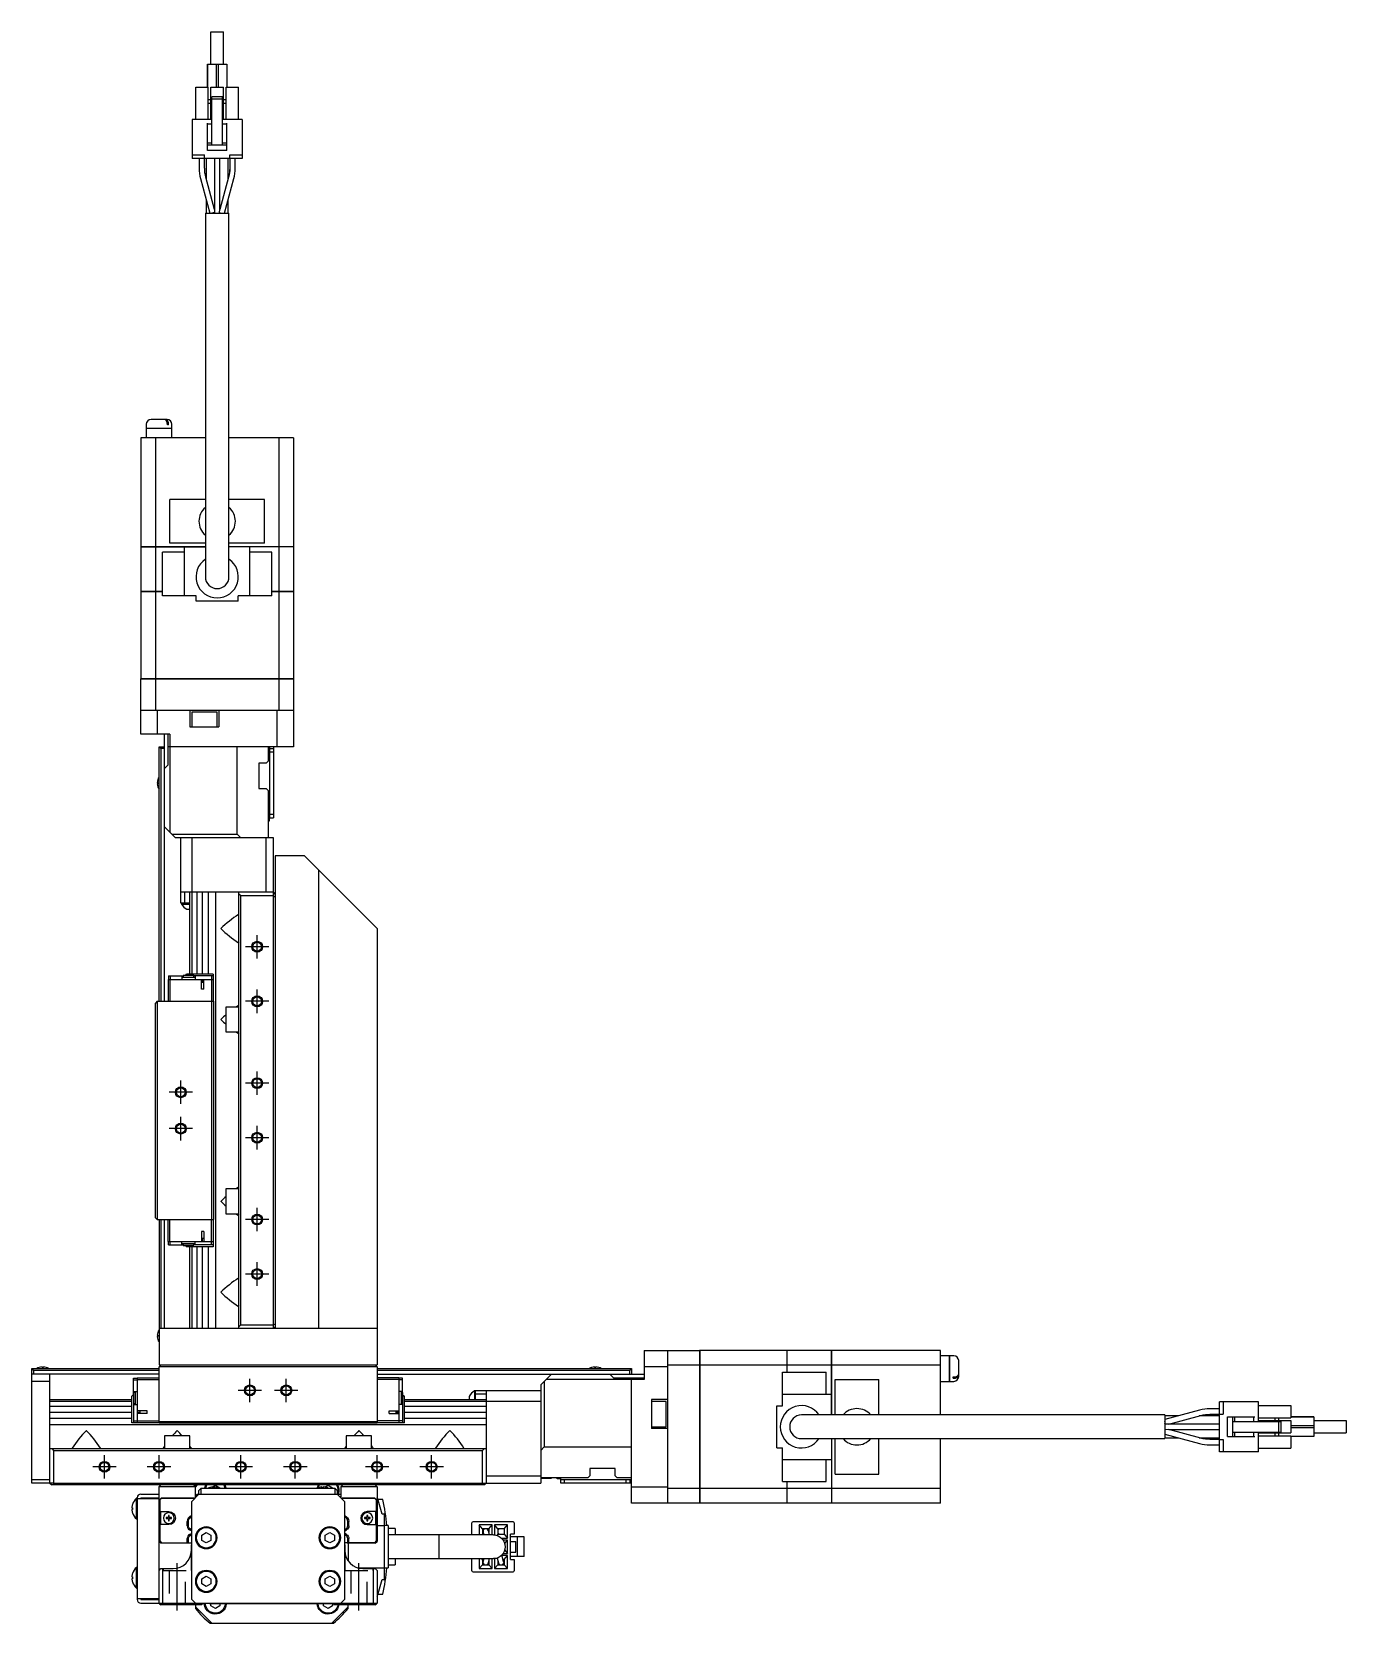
# Model space of a CAD drawing. Extents: x 0 to 1538, y -8 to 1191.
# Drawn here: x 785.2 to 1146.8, y 382.2 to 819.8 of the extents above; entities that cross this region are included whole.
import ezdxf

# ---------------------------------------------------------------- set-up
doc = ezdxf.new("R2010")
doc.units = 0
doc.header["$LTSCALE"] = 0.5
doc.linetypes.add('CENTER', pattern=[50.8, 31.75, -6.35, 6.35, -6.35])
doc.linetypes.add('DASHED', pattern=[19.05, 12.7, -6.35])
for name, color, linetype in [('MSM_CENTER', 1, 'CENTER'), ('MSM_CONTINUOUS', 7, 'CONTINUOUS'), ('MSM_DASHED', 4, 'DASHED'), ('MSM_NARROW', 5, 'CONTINUOUS')]:
    doc.layers.add(name, color=color, linetype=linetype)

msp = doc.modelspace()

# ---------------------------------------------------------------- linework, layer by layer
at = {"layer": 'MSM_CENTER'}
for p, q in [((847.22, 564.92), (847.22, 571.38)), ((850.45, 568.15), (844, 568.15)), ((847.22, 549.92), (847.22, 556.38)), ((850.45, 553.15), (844, 553.15)), ((847.22, 527.42), (847.22, 533.88)), ((826.22, 524.92), (826.22, 531.38)), ((850.45, 530.65), (844, 530.65)), ((829.45, 528.15), (823, 528.15)), ((826.22, 514.92), (826.22, 521.38)), ((829.45, 518.15), (823, 518.15)), ((847.22, 512.42), (847.22, 518.88)), ((850.45, 515.65), (844, 515.65)), ((847.22, 489.92), (847.22, 496.38)), ((850.45, 493.15), (844, 493.15)), ((847.22, 474.92), (847.22, 481.38)), ((850.45, 478.15), (844, 478.15)), ((845.22, 442.92), (845.22, 449.38)), ((855.22, 442.92), (855.22, 449.38)), ((848.45, 446.15), (842, 446.15)), ((858.45, 446.15), (852, 446.15)), ((808.45, 425.15), (802, 425.15)), ((805.22, 421.92), (805.22, 428.38)), ((823.45, 425.15), (817, 425.15)), ((820.22, 421.92), (820.22, 428.38)), ((845.95, 425.15), (839.5, 425.15)), ((842.72, 421.92), (842.72, 428.38)), ((860.95, 425.15), (854.5, 425.15)), ((857.72, 421.92), (857.72, 428.38)), ((883.45, 425.15), (877, 425.15)), ((880.22, 421.92), (880.22, 428.38)), ((898.45, 425.15), (892, 425.15)), ((895.22, 421.92), (895.22, 428.38)), ((825.22, 385.65), (825.22, 398.65)), ((875.22, 385.65), (875.22, 398.65))]:
    msp.add_line(p, q, dxfattribs=at)
at = {"layer": 'MSM_CONTINUOUS'}
for p, q in [((834.52, 810.85), (834.52, 819.75)), ((834.52, 819.75), (837.92, 819.75)), ((834.52, 810.85), (834.52, 819.75)), ((834.52, 810.85), (834.52, 819.75)), ((837.92, 810.85), (837.92, 819.75)), ((833.52, 809.9), (833.52, 810.85)), ((833.52, 810.85), (833.52, 810.85)), ((833.52, 810.85), (833.52, 804.5)), ((833.52, 810.85), (838.92, 810.85)), ((833.52, 809.6), (833.52, 809.9)), ((833.52, 804.5), (833.52, 809.6)), ((835.97, 810.85), (835.97, 804.5)), ((836.47, 810.85), (836.47, 804.5)), ((838.92, 810.85), (838.92, 804.5)), ((833.52, 807.8), (833.52, 808.1)), ((833.52, 808.1), (833.52, 807.92)), ((833.52, 807.92), (833.52, 804.5)), ((833.52, 804.5), (833.52, 807.8)), ((830.32, 795.6), (830.32, 804.5)), ((830.32, 804.5), (833.72, 804.5)), ((833.72, 795.6), (833.72, 804.5)), ((833.72, 801.15), (834.52, 801.15)), ((834.52, 804.5), (837.92, 804.5)), ((834.52, 795.6), (834.52, 804.5)), ((837.72, 801.9), (834.72, 801.9)), ((834.72, 788.6), (834.72, 801.9)), ((837.72, 801.2), (834.72, 801.2)), ((837.72, 788.6), (837.72, 801.9)), ((837.92, 795.6), (837.92, 804.5)), ((837.92, 801.15), (838.72, 801.15)), ((838.72, 804.5), (842.12, 804.5)), ((838.72, 795.6), (838.72, 804.5)), ((842.12, 795.6), (842.12, 804.5)), ((833.72, 800.15), (834.52, 800.15)), ((837.92, 800.15), (838.72, 800.15)), ((829.32, 795.6), (829.32, 784.9)), ((834.72, 795.6), (829.32, 795.6)), ((833.52, 787.1), (833.52, 794.65)), ((834.72, 794.35), (833.52, 794.35)), ((843.12, 795.6), (837.72, 795.6)), ((838.92, 794.35), (837.72, 794.35)), ((838.92, 787.1), (838.92, 794.65)), ((843.12, 795.6), (843.12, 784.9)), ((834.72, 789.1), (833.52, 789.1)), ((838.92, 788.6), (833.52, 788.6)), ((838.92, 789.1), (837.72, 789.1)), ((829.32, 785.9), (832.72, 785.9)), ((843.12, 784.9), (829.32, 784.9)), ((831.27, 784.9), (831.27, 782.27)), ((832.72, 784.9), (832.72, 785.9)), ((832.77, 782.27), (832.77, 784.9)), ((833.22, 784.9), (833.22, 779.32)), ((838.92, 787.1), (833.52, 787.1)), ((835.47, 784.9), (835.47, 769.9)), ((836.97, 770.93), (836.97, 784.9)), ((839.22, 779.32), (839.22, 784.9)), ((839.67, 784.9), (839.67, 782.27)), ((839.72, 784.9), (839.72, 785.9)), ((839.72, 785.9), (843.12, 785.9)), ((841.17, 782.27), (841.17, 784.9)), ((831.65, 779.39), (834.2, 769.9)), ((835.47, 770.93), (833.1, 779.77)), ((839.35, 779.78), (836.97, 770.93)), ((838.25, 769.9), (840.8, 779.39)), ((839.4, 780), (839.35, 779.77)), ((833.22, 773.53), (833.22, 769.9)), ((836.86, 770.04), (836.97, 770.93)), ((839.22, 769.9), (839.22, 773.53)), ((832.97, 769.9), (839.47, 769.9)), ((832.97, 769.9), (832.97, 669.9)), ((835.47, 769.99), (835.19, 769.9)), ((836.97, 769.9), (836.97, 769.99)), ((839.47, 669.9), (839.47, 769.9)), ((816.72, 711.85), (816.72, 710.7)), ((823.72, 710.7), (816.72, 710.7)), ((816.72, 710.65), (816.72, 708.15)), ((823.72, 710.65), (816.72, 710.65)), ((816.77, 710.7), (816.77, 710.65)), ((822.42, 713.15), (818.02, 713.15)), ((822.52, 711.65), (822.52, 711.85)), ((822.87, 711.65), (822.52, 711.65)), ((822.87, 711.65), (822.87, 711.85)), ((823.67, 710.65), (823.67, 710.7)), ((823.72, 710.7), (823.72, 711.85)), ((823.72, 708.15), (823.72, 710.65)), ((815.22, 708.15), (815.22, 678.2)), ((832.97, 708.15), (815.22, 708.15)), ((819.25, 708.15), (819.25, 678.2)), ((857.22, 708.15), (839.47, 708.15)), ((853.2, 708.15), (853.2, 678.2)), ((857.22, 708.15), (857.22, 678.2)), ((823.22, 679.15), (823.22, 691.15)), ((832.97, 691.15), (823.22, 691.15)), ((849.22, 691.15), (839.47, 691.15)), ((849.22, 679.15), (849.22, 691.15)), ((832.97, 679.15), (823.22, 679.15)), ((849.22, 679.15), (839.47, 679.15)), ((815.22, 678.2), (832.97, 678.2)), ((815.22, 678.15), (815.22, 665.9)), ((815.22, 678.15), (832.97, 678.15)), ((815.27, 678.2), (815.27, 678.15)), ((819.25, 678.15), (819.25, 665.9)), ((819.51, 678.2), (819.51, 678.15)), ((821.22, 664.65), (821.22, 676.65)), ((827.22, 676.65), (821.22, 676.65)), ((827.22, 664.65), (827.22, 678.15)), ((839.47, 678.2), (857.22, 678.2)), ((857.22, 678.15), (839.47, 678.15)), ((845.22, 664.65), (845.22, 678.15)), ((851.22, 676.65), (845.22, 676.65)), ((851.22, 664.65), (851.22, 676.65)), ((852.94, 678.2), (852.94, 678.15)), ((853.2, 678.15), (853.2, 665.9)), ((857.17, 678.2), (857.17, 678.15)), ((857.22, 678.15), (857.22, 665.9)), ((815.22, 665.9), (821.22, 665.9)), ((815.22, 665.85), (815.22, 641.9)), ((815.22, 665.85), (821.22, 665.85)), ((815.27, 665.9), (815.27, 665.85)), ((819.25, 665.85), (819.25, 641.9)), ((819.51, 665.9), (819.51, 665.85)), ((851.22, 665.9), (857.22, 665.9)), ((851.22, 665.85), (857.22, 665.85)), ((852.94, 665.9), (852.94, 665.85)), ((853.2, 665.85), (853.2, 641.9)), ((857.17, 665.9), (857.17, 665.85)), ((857.22, 665.85), (857.22, 641.9)), ((830.44, 664.65), (821.22, 664.65)), ((830.44, 663.15), (830.44, 664.65)), ((842, 663.15), (830.44, 663.15)), ((851.22, 664.65), (842, 664.65)), ((842, 663.15), (842, 664.65)), ((815.22, 641.9), (857.22, 641.9)), ((815.22, 641.85), (857.22, 641.85)), ((815.22, 626.65), (815.22, 641.85)), ((815.27, 641.9), (815.27, 641.85)), ((819.25, 641.85), (819.25, 633.15)), ((819.51, 641.9), (819.51, 641.85)), ((852.94, 641.9), (852.94, 641.85)), ((853.2, 641.85), (853.2, 633.15)), ((857.17, 641.9), (857.17, 641.85)), ((857.22, 641.85), (857.22, 623.15)), ((857.22, 633.15), (815.22, 633.15)), ((819.72, 633.15), (819.72, 626.65)), ((828.72, 633.15), (828.72, 628.65)), ((836.22, 632.65), (829.22, 632.65)), ((829.22, 632.65), (829.22, 628.65)), ((836.22, 628.65), (836.22, 632.65)), ((836.72, 633.15), (836.72, 628.65)), ((852.72, 623.15), (852.72, 633.15)), ((823.22, 626.65), (815.22, 626.65)), ((821.72, 553.15), (821.72, 626.65)), ((822.72, 618.15), (822.72, 626.65)), ((823.22, 626.65), (823.22, 599.65)), ((828.72, 628.65), (836.72, 628.65)), ((820.22, 553.15), (820.22, 623.15)), ((820.72, 622.65), (820.22, 623.15)), ((820.22, 623.15), (821.72, 623.15)), ((820.72, 622.65), (820.72, 553.15)), ((821.72, 622.65), (820.72, 622.65)), ((857.22, 623.15), (822.72, 623.15)), ((841.72, 599.15), (841.72, 623.15)), ((850.22, 623.15), (850.22, 619.15)), ((850.72, 603.65), (850.72, 623.15)), ((850.72, 622.65), (851.72, 622.65)), ((851.72, 621.65), (850.72, 621.65)), ((851.72, 623.15), (851.72, 603.65)), ((821.72, 617.15), (822.72, 618.15)), ((847.72, 618.65), (847.72, 611.65)), ((849.72, 618.65), (847.72, 618.65)), ((849.72, 618.65), (850.22, 619.15)), ((819.74, 613.33), (819.89, 613.33)), ((819.89, 612.97), (819.74, 612.97)), ((819.89, 614.13), (819.89, 614.13)), ((819.89, 613.33), (819.89, 612.97)), ((819.89, 612.18), (819.89, 612.17)), ((847.72, 611.65), (849.72, 611.65)), ((850.22, 611.15), (849.72, 611.65)), ((850.22, 611.15), (850.22, 598.15)), ((850.72, 604.65), (851.72, 604.65)), ((824.72, 598.15), (821.72, 601.15)), ((850.22, 603.65), (851.72, 603.65)), ((850.52, 602.65), (850.22, 602.65)), ((850.22, 601.15), (850.32, 601.15)), ((850.32, 598.15), (850.32, 601.15)), ((850.52, 603.65), (850.52, 602.65)), ((823.72, 599.15), (841.72, 599.15)), ((851.72, 598.15), (824.72, 598.15)), ((826.22, 580.15), (826.22, 598.15)), ((829.22, 598.15), (829.22, 583.15)), ((841.72, 599.15), (842.72, 598.15)), ((849.72, 583.15), (849.72, 598.15)), ((851.72, 582.16), (851.72, 598.15)), ((860.22, 593.15), (852.22, 593.15)), ((852.22, 593.15), (852.22, 463.15)), ((880.22, 573.15), (860.22, 593.15)), ((864.22, 463.15), (864.22, 589.15)), ((851.72, 583.15), (826.22, 583.15)), ((827.22, 583.15), (827.22, 580.15)), ((828.72, 560.65), (828.72, 583.15)), ((829.23, 583.15), (829.23, 560.65)), ((830.62, 583.15), (830.62, 560.65)), ((832.22, 560.65), (832.22, 583.15)), ((833.83, 560.65), (833.83, 583.15)), ((835.72, 583.15), (835.72, 463.15)), ((842.22, 463.15), (842.22, 583.15)), ((842.72, 582.15), (842.22, 582.65)), ((851.72, 582.15), (842.72, 582.15)), ((842.72, 464.15), (842.72, 582.15)), ((852.22, 582.65), (851.72, 583.15)), ((851.72, 464.15), (851.72, 582.15)), ((828.72, 580.15), (826.22, 580.15)), ((826.37, 580.15), (826.37, 579.9)), ((826.37, 579.9), (828.72, 579.9)), ((827.89, 578.5), (828.72, 578.5)), ((842.22, 576.89), (842.1, 577.05)), ((842.22, 569.41), (842.1, 569.25)), ((880.22, 573.15), (880.22, 453.15)), ((822.82, 560.15), (822.82, 559.15)), ((822.82, 560.15), (826.82, 560.15)), ((823.32, 560.15), (823.32, 559.15)), ((826.52, 560.15), (826.52, 559.15)), ((829.82, 560.25), (826.82, 560.25)), ((826.82, 560.25), (826.82, 559.75)), ((827.55, 560.25), (827.79, 560.65)), ((835.12, 560.65), (827.79, 560.65)), ((829.82, 559.75), (829.82, 560.25)), ((835.12, 560.15), (829.82, 560.15)), ((830.12, 560.15), (830.12, 559.15)), ((834.62, 560.15), (834.62, 553.15)), ((835.12, 560.65), (835.12, 553.15)), ((822.72, 559.15), (822.72, 553.15)), ((822.72, 559.15), (835.12, 559.15)), ((823.22, 559.15), (823.22, 553.15)), ((826.52, 559.75), (830.12, 559.75)), ((831.87, 556.45), (831.87, 559.15)), ((832.57, 558.35), (831.87, 558.35)), ((832.57, 556.45), (831.87, 556.45)), ((832.22, 558.35), (832.22, 559.15)), ((832.57, 556.45), (832.57, 559.15)), ((819.72, 553.15), (819.22, 552.65)), ((819.22, 493.65), (819.22, 552.65)), ((819.72, 553.15), (819.72, 493.15)), ((819.72, 553.15), (835.22, 553.15)), ((834.72, 493.15), (834.72, 553.15)), ((835.22, 553.15), (835.22, 493.15)), ((838.72, 551.65), (842.22, 551.65)), ((838.72, 544.65), (838.72, 551.65)), ((842.22, 551.89), (842.1, 552.05)), ((842.22, 544.65), (838.72, 544.65)), ((842.22, 544.41), (842.1, 544.25)), ((838.72, 494.65), (838.72, 501.65)), ((838.72, 501.65), (842.22, 501.65)), ((842.22, 501.89), (842.1, 502.05)), ((842.22, 494.65), (838.72, 494.65)), ((819.22, 493.65), (819.72, 493.15)), ((819.72, 493.15), (835.22, 493.15)), ((820.22, 493.15), (820.22, 453.15)), ((820.72, 493.15), (820.72, 463.15)), ((821.72, 463.15), (821.72, 493.15)), ((822.72, 487.15), (822.72, 493.15)), ((823.22, 487.15), (823.22, 493.15)), ((834.62, 486.15), (834.62, 493.15)), ((835.12, 493.15), (835.12, 485.65)), ((842.22, 494.41), (842.1, 494.25)), ((822.72, 487.15), (835.12, 487.15)), ((822.82, 486.15), (822.82, 487.15)), ((822.82, 486.15), (826.82, 486.15)), ((823.32, 486.15), (823.32, 487.15)), ((826.52, 486.15), (826.52, 487.15)), ((826.52, 486.55), (830.12, 486.55)), ((826.82, 486.55), (826.82, 486.05)), ((826.82, 486.1), (829.82, 486.1)), ((826.82, 486.05), (827.55, 486.05)), ((827.52, 486.1), (827.79, 485.65)), ((829.82, 486.1), (829.82, 486.55)), ((835.12, 486.15), (829.82, 486.15)), ((830.12, 486.15), (830.12, 487.15)), ((831.87, 489.85), (831.87, 487.15)), ((832.57, 489.85), (831.87, 489.85)), ((832.57, 487.95), (831.87, 487.95)), ((832.22, 487.15), (832.22, 487.95)), ((832.57, 489.85), (832.57, 487.15)), ((835.12, 485.65), (827.79, 485.65)), ((828.72, 463.15), (828.72, 485.65)), ((829.23, 485.65), (829.23, 463.15)), ((830.62, 485.65), (830.62, 463.15)), ((832.22, 463.15), (832.22, 485.65)), ((833.83, 463.15), (833.83, 485.65)), ((842.22, 476.89), (842.1, 477.05)), ((842.22, 469.41), (842.1, 469.25)), ((842.22, 463.65), (842.72, 464.15)), ((842.72, 464.15), (851.72, 464.15)), ((851.72, 463.15), (851.72, 464.15)), ((819.74, 461.33), (819.89, 461.33)), ((819.89, 460.97), (819.74, 460.97)), ((819.89, 462.13), (819.89, 462.13)), ((819.89, 461.33), (819.89, 460.97)), ((819.89, 460.18), (819.89, 460.17)), ((880.22, 463.15), (820.22, 463.15)), ((851.72, 463.15), (852.22, 463.65)), ((953.72, 457.15), (953.72, 449.15)), ((953.72, 457.15), (968.92, 457.15)), ((960.22, 415.15), (960.22, 457.15)), ((968.92, 457.15), (968.92, 415.15)), ((968.97, 457.1), (968.92, 457.1)), ((968.97, 457.15), (968.97, 415.15)), ((992.92, 457.15), (968.97, 457.15)), ((992.92, 457.15), (992.92, 451.15)), ((992.97, 457.1), (992.92, 457.1)), ((992.97, 457.15), (992.97, 451.15)), ((1005.22, 457.15), (992.97, 457.15)), ((1005.22, 439.4), (1005.22, 457.15)), ((1005.27, 457.1), (1005.22, 457.1)), ((1005.27, 457.15), (1005.27, 439.4)), ((1035.22, 457.15), (1005.27, 457.15)), ((1035.22, 439.4), (1035.22, 457.15)), ((1037.72, 455.65), (1035.22, 455.65)), ((1037.72, 448.65), (1037.72, 455.65)), ((1037.77, 455.6), (1037.72, 455.6)), ((1037.77, 448.65), (1037.77, 455.65)), ((1038.92, 455.65), (1037.77, 455.65)), ((785.22, 452.15), (785.72, 451.65)), ((785.22, 452.15), (820.22, 452.15)), ((785.22, 420.65), (785.22, 452.15)), ((785.72, 451.65), (785.72, 450.65)), ((820.22, 451.65), (785.72, 451.65)), ((787.25, 452.48), (787.25, 452.49)), ((788.04, 452.48), (788.04, 452.64)), ((788.4, 452.48), (788.04, 452.48)), ((788.4, 452.64), (788.4, 452.48)), ((789.2, 452.49), (789.2, 452.48)), ((820.22, 453.15), (880.22, 453.15)), ((820.72, 453.15), (820.22, 452.65)), ((820.22, 437.15), (820.22, 452.65)), ((880.22, 452.65), (820.22, 452.65)), ((880.22, 452.65), (879.72, 453.15)), ((880.22, 452.65), (880.22, 437.15)), ((880.22, 452.15), (950.22, 452.15)), ((949.72, 451.65), (880.22, 451.65)), ((939.25, 452.48), (939.25, 452.49)), ((940.04, 452.48), (940.04, 452.64)), ((940.4, 452.48), (940.04, 452.48)), ((940.4, 452.64), (940.4, 452.48)), ((941.2, 452.49), (941.2, 452.48)), ((949.72, 451.65), (950.22, 452.15)), ((949.72, 450.65), (949.72, 451.65)), ((950.22, 452.15), (950.22, 450.65)), ((960.22, 452.65), (953.72, 452.65)), ((968.92, 453.12), (960.22, 453.12)), ((968.97, 452.87), (968.92, 452.87)), ((992.92, 453.12), (968.97, 453.12)), ((991.72, 441.93), (991.72, 451.15)), ((991.72, 451.15), (1003.72, 451.15)), ((992.97, 452.87), (992.92, 452.87)), ((1005.22, 453.12), (992.97, 453.12)), ((1003.72, 445.15), (1003.72, 451.15)), ((1005.27, 452.87), (1005.22, 452.87)), ((1035.22, 453.12), (1005.27, 453.12)), ((1040.22, 449.95), (1040.22, 454.35)), ((820.22, 450.65), (785.22, 450.65)), ((790.22, 448.65), (785.22, 448.65)), ((790.22, 420.65), (790.22, 450.65)), ((813.22, 449.55), (814.22, 449.55)), ((813.22, 445.55), (813.22, 449.55)), ((813.22, 449.05), (814.22, 449.05)), ((814.22, 449.65), (814.22, 437.25)), ((814.22, 449.65), (820.22, 449.65)), ((814.22, 449.15), (820.22, 449.15)), ((880.22, 450.65), (953.72, 450.65)), ((886.22, 449.65), (880.22, 449.65)), ((886.22, 449.15), (880.22, 449.15)), ((886.22, 449.65), (886.22, 437.25)), ((887.22, 449.55), (886.22, 449.55)), ((887.22, 449.05), (886.22, 449.05)), ((887.22, 445.55), (887.22, 449.55)), ((925.22, 447.65), (928.22, 450.65)), ((925.22, 447.65), (925.22, 420.65)), ((926.22, 448.65), (926.22, 430.65)), ((953.72, 449.15), (926.72, 449.15)), ((944.22, 450.65), (945.22, 449.65)), ((945.22, 449.65), (953.72, 449.65)), ((950.22, 415.15), (950.22, 449.65)), ((1006.22, 439.4), (1006.22, 449.15)), ((1006.22, 449.15), (1018.22, 449.15)), ((1018.22, 439.4), (1018.22, 449.15)), ((1035.22, 448.65), (1037.72, 448.65)), ((1037.72, 448.7), (1037.77, 448.7)), ((1037.77, 448.65), (1038.92, 448.65)), ((1038.72, 449.86), (1038.92, 449.86)), ((1038.72, 449.51), (1038.72, 449.86)), ((1038.72, 449.51), (1038.92, 449.51)), ((790.22, 443.65), (812.72, 443.65)), ((812.72, 443.15), (790.22, 443.15)), ((813.17, 444.85), (812.72, 444.58)), ((812.72, 437.25), (812.72, 444.58)), ((813.12, 445.55), (813.12, 444.82)), ((813.62, 445.55), (813.12, 445.55)), ((813.17, 445.55), (813.17, 442.55)), ((813.17, 442.55), (813.62, 442.55)), ((813.22, 445.85), (814.22, 445.85)), ((813.22, 442.55), (813.22, 437.25)), ((813.22, 442.25), (814.22, 442.25)), ((813.62, 445.85), (813.62, 442.25)), ((887.22, 445.85), (886.22, 445.85)), ((887.22, 442.25), (886.22, 442.25)), ((886.82, 445.85), (886.82, 442.25)), ((887.32, 445.55), (886.82, 445.55)), ((886.82, 442.55), (887.32, 442.55)), ((887.22, 442.55), (887.22, 437.25)), ((887.32, 442.55), (887.32, 445.55)), ((887.32, 444.82), (887.72, 444.58)), ((887.72, 437.25), (887.72, 444.58)), ((887.72, 443.65), (910.22, 443.65)), ((910.22, 443.15), (887.72, 443.15)), ((905.57, 444.49), (905.57, 443.65)), ((906.97, 446), (906.97, 443.65)), ((907.22, 446), (906.97, 446)), ((907.22, 446.15), (907.22, 443.65)), ((907.22, 446.15), (925.22, 446.15)), ((910.22, 445.15), (907.22, 445.15)), ((910.22, 446.15), (910.22, 420.65)), ((925.22, 443.15), (910.22, 443.15)), ((960.22, 443.65), (955.72, 443.65)), ((955.72, 443.65), (955.72, 435.65)), ((959.72, 443.15), (955.72, 443.15)), ((959.72, 436.15), (959.72, 443.15)), ((991.72, 445.15), (1005.22, 445.15)), ((1111.97, 429.25), (1111.97, 443.05)), ((1122.67, 443.05), (1111.97, 443.05)), ((1112.97, 443.05), (1112.97, 439.65)), ((1122.67, 437.65), (1122.67, 443.05)), ((1122.67, 442.05), (1131.57, 442.05)), ((1131.57, 442.05), (1131.57, 438.65)), ((812.72, 441.76), (790.22, 441.76)), ((790.22, 440.15), (812.72, 440.15)), ((790.22, 438.54), (812.72, 438.54)), ((813.22, 437.75), (820.22, 437.75)), ((816.92, 440.5), (814.22, 440.5)), ((814.22, 440.15), (815.02, 440.15)), ((816.92, 439.8), (814.22, 439.8)), ((815.02, 439.8), (815.02, 440.5)), ((816.92, 439.8), (816.92, 440.5)), ((820.22, 437.65), (880.22, 437.65)), ((887.22, 437.75), (880.22, 437.75)), ((883.52, 440.5), (886.22, 440.5)), ((883.52, 439.8), (883.52, 440.5)), ((883.52, 439.8), (886.22, 439.8)), ((885.42, 439.8), (885.42, 440.5)), ((885.42, 440.15), (886.22, 440.15)), ((910.22, 441.76), (887.72, 441.76)), ((887.72, 440.15), (910.22, 440.15)), ((887.72, 438.54), (910.22, 438.54)), ((990.22, 430.37), (990.22, 441.93)), ((990.22, 441.93), (991.72, 441.93)), ((1096.97, 439.4), (996.97, 439.4)), ((1106.46, 440.72), (1096.97, 438.18)), ((1096.97, 439.4), (1096.97, 432.9)), ((1100.6, 439.15), (1096.97, 439.15)), ((1098.01, 436.9), (1106.85, 439.27)), ((1111.97, 439.15), (1106.4, 439.15)), ((1111.97, 441.1), (1109.35, 441.1)), ((1109.35, 439.6), (1111.97, 439.6)), ((1111.97, 439.65), (1112.97, 439.65)), ((1114.17, 433.45), (1114.17, 438.85)), ((1114.17, 438.85), (1121.72, 438.85)), ((1115.67, 433.45), (1115.67, 438.85)), ((1115.67, 437.65), (1128.97, 437.65)), ((1116.17, 437.65), (1116.17, 438.85)), ((1121.42, 437.65), (1121.42, 438.85)), ((1122.67, 438.65), (1131.57, 438.65)), ((1122.67, 437.85), (1131.57, 437.85)), ((1127.22, 438.65), (1127.22, 437.85)), ((1128.22, 438.65), (1128.22, 437.85)), ((1128.27, 434.65), (1128.27, 437.65)), ((1128.97, 434.65), (1128.97, 437.65)), ((1131.57, 438.85), (1134.87, 438.85)), ((1134.99, 438.85), (1131.57, 438.85)), ((1131.57, 438.85), (1136.67, 438.85)), ((1137.92, 438.85), (1131.57, 438.85)), ((1131.57, 437.85), (1131.57, 434.45)), ((1134.87, 438.85), (1135.17, 438.85)), ((1135.17, 438.85), (1134.99, 438.85)), ((1136.67, 438.85), (1136.97, 438.85)), ((1136.97, 438.85), (1137.92, 438.85)), ((1137.92, 438.85), (1137.92, 438.85)), ((1137.92, 438.85), (1137.92, 433.45)), ((1137.92, 437.85), (1146.82, 437.85)), ((1137.92, 437.85), (1146.82, 437.85)), ((1137.92, 437.85), (1146.82, 437.85)), ((1146.82, 437.85), (1146.82, 434.45)), ((910.22, 436.65), (790.22, 436.65)), ((820.22, 437.25), (812.72, 437.25)), ((880.22, 437.15), (820.22, 437.15)), ((821.72, 433.65), (821.72, 430.15)), ((828.72, 433.65), (821.72, 433.65)), ((828.72, 430.15), (828.72, 433.65)), ((878.72, 433.65), (871.72, 433.65)), ((871.72, 433.65), (871.72, 430.15)), ((878.72, 430.15), (878.72, 433.65)), ((887.72, 437.25), (880.22, 437.25)), ((955.72, 436.15), (959.72, 436.15)), ((960.22, 435.65), (955.72, 435.65)), ((1097.06, 436.9), (1096.97, 437.19)), ((1111.97, 436.9), (1096.97, 436.9)), ((1096.97, 435.4), (1097.07, 435.4)), ((1096.97, 434.13), (1106.46, 431.58)), ((1097.11, 435.52), (1098.01, 435.4)), ((1106.85, 433.03), (1098.01, 435.4)), ((1098.01, 435.4), (1111.97, 435.4)), ((1114.17, 433.45), (1121.72, 433.45)), ((1115.67, 434.65), (1128.97, 434.65)), ((1116.17, 433.45), (1116.17, 434.65)), ((1121.42, 433.45), (1121.42, 434.65)), ((1122.67, 429.25), (1122.67, 434.65)), ((1122.67, 434.45), (1131.57, 434.45)), ((1122.67, 433.65), (1131.57, 433.65)), ((1127.22, 434.45), (1127.22, 433.65)), ((1128.22, 434.45), (1128.22, 433.65)), ((1137.92, 436.4), (1131.57, 436.4)), ((1137.92, 435.9), (1131.57, 435.9)), ((1131.57, 433.65), (1131.57, 430.25)), ((1137.92, 433.45), (1131.57, 433.45)), ((1137.92, 434.45), (1146.82, 434.45)), ((790.22, 430.15), (910.22, 430.15)), ((790.72, 430.15), (791.22, 429.65)), ((791.22, 429.65), (909.22, 429.65)), ((791.22, 429.65), (791.22, 420.66)), ((796.48, 430.15), (796.32, 430.28)), ((803.97, 430.15), (804.12, 430.28)), ((821.48, 430.15), (821.32, 430.28)), ((828.97, 430.15), (829.12, 430.28)), ((871.48, 430.15), (871.32, 430.28)), ((878.97, 430.15), (879.12, 430.28)), ((896.48, 430.15), (896.32, 430.28)), ((903.97, 430.15), (904.12, 430.28)), ((909.22, 429.65), (909.72, 430.15)), ((909.22, 420.66), (909.22, 429.65)), ((926.22, 430.65), (925.22, 429.65)), ((926.22, 430.65), (950.22, 430.65)), ((990.22, 430.37), (991.72, 430.37)), ((991.72, 421.15), (991.72, 430.37)), ((996.97, 432.9), (1096.97, 432.9)), ((1005.22, 432.9), (1005.22, 415.15)), ((1005.27, 432.9), (1005.27, 415.15)), ((1006.22, 423.15), (1006.22, 432.9)), ((1018.22, 423.15), (1018.22, 432.9)), ((1035.22, 415.15), (1035.22, 432.9)), ((1096.97, 433.15), (1100.6, 433.15)), ((1106.4, 433.15), (1111.97, 433.15)), ((1107.07, 432.97), (1106.85, 433.03)), ((1111.97, 432.7), (1109.34, 432.7)), ((1109.34, 431.2), (1111.97, 431.2)), ((1111.97, 432.65), (1112.97, 432.65)), ((1122.67, 429.25), (1111.97, 429.25)), ((1112.97, 432.65), (1112.97, 429.25)), ((1122.67, 430.25), (1131.57, 430.25)), ((945.72, 424.65), (938.72, 424.65)), ((938.72, 424.65), (938.72, 422.65)), ((945.72, 422.65), (945.72, 424.65)), ((991.72, 427.15), (1005.22, 427.15)), ((1003.72, 421.15), (1003.72, 427.15)), ((785.22, 421.65), (790.22, 421.65)), ((791.22, 420.65), (785.22, 420.65)), ((790.22, 420.65), (790.72, 420.15)), ((909.72, 420.15), (790.72, 420.15)), ((791.22, 420.66), (909.22, 420.66)), ((820.22, 419.65), (820.72, 420.15)), ((830.22, 419.65), (829.72, 420.15)), ((830.72, 420.15), (830.22, 419.65)), ((830.22, 416.85), (830.22, 420.12)), ((870.72, 420.15), (870.22, 419.65)), ((879.72, 420.15), (880.22, 419.65)), ((909.23, 420.65), (925.22, 420.65)), ((909.72, 420.15), (910.22, 420.65)), ((910.22, 422.65), (925.22, 422.65)), ((938.22, 422.15), (925.22, 422.15)), ((925.22, 422.05), (928.22, 422.05)), ((928.22, 422.15), (928.22, 422.05)), ((929.72, 421.85), (929.72, 422.15)), ((930.72, 421.85), (929.72, 421.85)), ((930.72, 420.65), (930.72, 422.15)), ((930.72, 421.65), (950.22, 421.65)), ((950.22, 420.65), (930.72, 420.65)), ((931.72, 421.65), (931.72, 420.65)), ((938.22, 422.15), (938.72, 422.65)), ((945.72, 422.65), (946.22, 422.15)), ((950.22, 422.15), (946.22, 422.15)), ((948.72, 420.65), (948.72, 421.65)), ((949.72, 421.65), (949.72, 420.65)), ((991.72, 421.15), (1003.72, 421.15)), ((992.92, 421.15), (992.92, 415.15)), ((992.97, 421.15), (992.97, 415.15)), ((1006.22, 423.15), (1018.22, 423.15)), ((814.07, 410.8), (814.07, 416.5)), ((814.22, 416.5), (814.07, 416.5)), ((814.22, 416.65), (814.22, 388.65)), ((814.22, 416.45), (820.22, 416.45)), ((815.22, 417.65), (820.22, 417.65)), ((815.22, 416.65), (820.22, 416.65)), ((815.22, 416.65), (815.22, 416.45)), ((815.22, 416.54), (820.22, 416.54)), ((830.22, 419.65), (820.22, 419.65)), ((820.22, 387.66), (820.22, 419.65)), ((820.92, 416.65), (820.42, 416.15)), ((820.42, 416.15), (820.42, 404.75)), ((820.97, 416.55), (820.47, 416.05)), ((820.47, 416.05), (820.47, 412.85)), ((820.92, 416.65), (830.22, 416.65)), ((820.97, 416.55), (830.12, 416.55)), ((831.22, 417.65), (829.22, 415.65)), ((830.22, 417.15), (830.72, 417.65)), ((830.42, 416.85), (830.22, 416.85)), ((830.72, 417.65), (870.22, 417.65)), ((831.22, 418.65), (831.72, 419.15)), ((831.22, 417.65), (831.22, 418.65)), ((831.72, 419.15), (831.72, 417.65)), ((868.72, 419.15), (831.72, 419.15)), ((834.25, 419.48), (834.25, 419.49)), ((834.92, 419.63), (835.72, 420.1)), ((835.04, 419.48), (835.04, 419.64)), ((835.4, 419.48), (835.04, 419.48)), ((835.4, 419.64), (835.4, 419.48)), ((835.72, 420.1), (836.97, 419.37)), ((836.2, 419.49), (836.2, 419.48)), ((836.97, 419.37), (836.97, 419.15)), ((864.25, 419.48), (864.25, 419.49)), ((865.04, 419.48), (865.04, 419.64)), ((865.4, 419.48), (865.04, 419.48)), ((865.4, 419.64), (865.4, 419.48)), ((865.84, 419.58), (866.72, 420.1)), ((866.2, 419.49), (866.2, 419.48)), ((866.72, 420.1), (867.97, 419.37)), ((867.97, 419.37), (867.97, 419.15)), ((868.72, 417.65), (868.72, 419.15)), ((868.72, 419.15), (869.22, 418.65)), ((869.22, 418.65), (869.22, 417.65)), ((871.22, 415.65), (869.22, 417.65)), ((870.22, 416.85), (870.02, 416.85)), ((870.22, 419.65), (870.22, 416.85)), ((880.22, 419.65), (870.22, 419.65)), ((870.22, 416.65), (879.52, 416.65)), ((870.32, 416.55), (879.47, 416.55)), ((879.47, 416.55), (879.97, 416.05)), ((879.52, 416.65), (880.02, 416.15)), ((879.97, 416.05), (879.97, 412.85)), ((880.02, 416.15), (880.02, 404.75)), ((880.22, 419.65), (880.22, 404.65)), ((881.79, 416.15), (880.47, 416.15)), ((881.62, 412.15), (880.53, 415.98)), ((950.22, 419.65), (960.22, 419.65)), ((968.92, 419.18), (960.22, 419.18)), ((968.97, 419.44), (968.92, 419.44)), ((992.92, 419.18), (968.97, 419.18)), ((992.97, 419.44), (992.92, 419.44)), ((1005.22, 419.18), (992.97, 419.18)), ((1005.27, 419.44), (1005.22, 419.44)), ((1035.22, 419.18), (1005.27, 419.18)), ((812.74, 413.91), (812.92, 413.91)), ((812.92, 413.39), (812.74, 413.39)), ((812.91, 414.81), (812.92, 414.81)), ((812.92, 412.5), (812.91, 412.49)), ((812.92, 413.91), (812.92, 413.39)), ((820.47, 412.85), (822.92, 412.85)), ((820.67, 412.85), (820.67, 409.25)), ((823.05, 411.8), (822.8, 411.8)), ((822.8, 411.8), (822.8, 411.18)), ((823.05, 411.18), (823.05, 411.8)), ((829.22, 388.65), (829.22, 415.65)), ((871.22, 415.65), (871.22, 388.65)), ((877.65, 411.8), (877.4, 411.8)), ((877.4, 411.8), (877.4, 411.18)), ((879.97, 412.85), (877.52, 412.85)), ((877.65, 411.18), (877.65, 411.8)), ((879.77, 412.85), (879.77, 409.25)), ((882.22, 412.15), (881.62, 412.15)), ((882.22, 394.15), (882.22, 412.15)), ((968.92, 415.15), (950.22, 415.15)), ((968.97, 415.2), (968.92, 415.2)), ((992.92, 415.15), (968.97, 415.15)), ((992.97, 415.2), (992.92, 415.2)), ((1005.22, 415.15), (992.97, 415.15)), ((1005.27, 415.2), (1005.22, 415.2)), ((1035.22, 415.15), (1005.27, 415.15)), ((814.07, 410.8), (814.22, 410.8)), ((820.42, 407.5), (820.47, 407.5)), ((820.47, 409.25), (820.47, 404.75)), ((822.92, 409.25), (820.47, 409.25)), ((822.8, 411.18), (822.17, 411.18)), ((822.17, 411.18), (822.17, 410.93)), ((822.17, 410.93), (822.8, 410.93)), ((822.8, 410.93), (822.8, 410.3)), ((822.8, 410.3), (823.05, 410.3)), ((823.67, 411.18), (823.05, 411.18)), ((823.05, 410.3), (823.05, 410.93)), ((823.05, 410.93), (823.67, 410.93)), ((823.67, 410.93), (823.67, 411.18)), ((827.99, 408.92), (827.99, 410.08)), ((828.29, 408.92), (828.29, 410.08)), ((829.15, 407.5), (828.64, 407.79)), ((829.22, 407.8), (828.79, 408.05)), ((829.15, 407.5), (829.22, 407.44)), ((831.97, 406.37), (833.22, 407.1)), ((833.22, 407.1), (834.47, 406.37)), ((865.97, 406.37), (867.22, 407.1)), ((867.22, 407.1), (868.47, 406.37)), ((871.22, 407.8), (871.65, 408.05)), ((871.3, 407.5), (871.22, 407.44)), ((871.3, 407.5), (871.8, 407.79)), ((872.15, 408.92), (872.15, 410.08)), ((872.45, 408.92), (872.45, 410.08)), ((877.4, 411.18), (876.77, 411.18)), ((876.77, 411.18), (876.77, 410.93)), ((876.77, 410.93), (877.4, 410.93)), ((877.4, 410.93), (877.4, 410.3)), ((877.4, 410.3), (877.65, 410.3)), ((877.52, 409.25), (879.97, 409.25)), ((878.27, 411.18), (877.65, 411.18)), ((877.65, 410.3), (877.65, 410.93)), ((877.65, 410.93), (878.27, 410.93)), ((878.27, 410.93), (878.27, 411.18)), ((879.97, 409.25), (879.97, 404.75)), ((880.02, 407.5), (879.97, 407.5)), ((882.22, 408.93), (880.22, 408.93)), ((883.22, 408.97), (882.22, 408.97)), ((883.22, 408.97), (883.22, 397.33)), ((885.22, 408.15), (883.22, 408.15)), ((885.22, 408.15), (885.22, 406.4)), ((906.32, 406.4), (906.32, 409.75)), ((917.62, 410.05), (906.62, 410.05)), ((911.87, 409.15), (908.32, 409.15)), ((909.22, 408.1), (908.32, 409.15)), ((908.32, 409.15), (908.32, 406.4)), ((910.97, 408.1), (909.22, 408.1)), ((909.22, 407.73), (909.6, 408.1)), ((909.22, 408.1), (909.22, 406.6)), ((909.51, 406.69), (909.22, 406.98)), ((909.38, 407.14), (909.6, 406.4)), ((911.16, 406.4), (910.82, 407.57)), ((910.97, 408.1), (911.87, 409.15)), ((910.97, 408.1), (910.97, 407.04)), ((911.87, 406.4), (911.87, 409.15)), ((912.47, 409.15), (912.47, 406.39)), ((913.42, 408.1), (912.47, 409.15)), ((916.12, 409.15), (912.47, 409.15)), ((913.42, 408.1), (913.42, 406.6)), ((913.42, 407.73), (913.8, 408.1)), ((915.17, 408.1), (913.42, 408.1)), ((913.8, 406.6), (913.42, 406.98)), ((915.17, 408.1), (916.12, 409.15)), ((915.17, 408.1), (915.17, 406.6)), ((916.12, 405.55), (916.12, 409.15)), ((917.92, 409.75), (917.92, 406.65)), ((820.22, 404.65), (820.72, 404.15)), ((820.42, 406.8), (820.47, 406.8)), ((820.42, 404.75), (820.92, 404.25)), ((820.47, 404.75), (820.97, 404.25)), ((828.32, 404.15), (820.72, 404.15)), ((820.92, 404.25), (829.22, 404.25)), ((827.99, 404.25), (827.99, 405.39)), ((828.29, 404.25), (828.29, 405.39)), ((828.32, 404.15), (828.42, 404.25)), ((828.64, 406.51), (829.15, 406.81)), ((828.79, 406.25), (829.22, 406.5)), ((829.12, 402.15), (829.12, 403.65)), ((829.22, 403.65), (829.12, 403.65)), ((829.22, 406.86), (829.15, 406.81)), ((831.97, 404.93), (831.97, 406.37)), ((833.22, 404.21), (831.97, 404.93)), ((834.47, 404.93), (833.22, 404.21)), ((834.47, 406.37), (834.47, 404.93)), ((865.97, 404.93), (865.97, 406.37)), ((867.22, 404.21), (865.97, 404.93)), ((868.47, 404.93), (867.22, 404.21)), ((868.47, 406.37), (868.47, 404.93)), ((871.22, 406.86), (871.3, 406.81)), ((871.65, 406.25), (871.22, 406.5)), ((879.52, 404.25), (871.22, 404.25)), ((871.32, 403.65), (871.22, 403.65)), ((871.8, 406.51), (871.3, 406.81)), ((871.32, 403.65), (871.32, 402.15)), ((872.02, 404.25), (872.12, 404.15)), ((879.72, 404.15), (872.12, 404.15)), ((872.15, 404.25), (872.15, 405.39)), ((872.22, 404.15), (872.22, 399.29)), ((872.45, 404.25), (872.45, 405.39)), ((879.97, 404.75), (879.47, 404.25)), ((880.02, 404.75), (879.52, 404.25)), ((879.72, 404.15), (880.22, 404.65)), ((880.02, 406.8), (879.97, 406.8)), ((912.22, 406.4), (883.22, 406.4)), ((897.22, 406.4), (897.22, 399.9)), ((909.22, 406.6), (909.05, 406.4)), ((909.22, 406.6), (909.54, 406.6)), ((913.42, 406.6), (913.13, 406.27)), ((913.42, 406.6), (915.17, 406.6)), ((914.42, 405.55), (916.12, 405.55)), ((916.12, 404.95), (914.93, 404.95)), ((915.17, 406.6), (916.12, 405.55)), ((915.34, 404.08), (916.12, 404.95)), ((916.12, 401.35), (916.12, 404.95)), ((916.92, 399.65), (916.92, 406.65)), ((917.92, 406.65), (916.92, 406.65)), ((920.72, 405.85), (916.92, 405.85)), ((916.92, 404.65), (918.42, 404.65)), ((918.42, 401.65), (918.42, 404.65)), ((918.81, 400.45), (918.81, 405.85)), ((920.72, 400.45), (920.72, 405.85)), ((883.22, 399.9), (912.22, 399.9)), ((885.22, 399.9), (885.22, 398.15)), ((906.32, 396.55), (906.32, 399.9)), ((908.32, 399.9), (908.32, 397.15)), ((909.22, 399.7), (909.05, 399.9)), ((909.54, 399.7), (909.22, 399.7)), ((909.22, 399.7), (909.22, 398.2)), ((909.22, 399.33), (909.51, 399.62)), ((909.6, 398.2), (909.22, 398.58)), ((909.6, 399.9), (909.38, 399.17)), ((910.82, 398.74), (911.16, 399.9)), ((910.97, 399.26), (910.97, 398.2)), ((911.87, 397.15), (911.87, 399.9)), ((912.47, 399.91), (912.47, 397.15)), ((913.26, 399.88), (913.13, 400.03)), ((913.21, 400.06), (913.58, 398.75)), ((913.42, 399.3), (913.42, 398.2)), ((913.8, 398.2), (913.42, 398.58)), ((915.02, 399.15), (914.54, 400.87)), ((916.12, 400.75), (914.58, 400.75)), ((914.87, 399.7), (915.17, 399.7)), ((914.93, 401.35), (916.12, 401.35)), ((915.17, 399.7), (916.12, 400.75)), ((915.17, 399.7), (915.17, 398.2)), ((915.34, 402.22), (916.12, 401.35)), ((916.12, 397.15), (916.12, 400.75)), ((916.92, 401.65), (918.42, 401.65)), ((920.72, 400.45), (916.92, 400.45)), ((916.92, 399.65), (917.92, 399.65)), ((917.92, 399.65), (917.92, 396.55)), ((812.74, 394.91), (812.92, 394.91)), ((812.92, 394.39), (812.74, 394.39)), ((812.91, 395.81), (812.92, 395.81)), ((812.92, 394.91), (812.92, 394.39)), ((814.07, 391.8), (814.07, 397.5)), ((814.22, 397.5), (814.07, 397.5)), ((820.22, 396.65), (820.72, 397.15)), ((820.72, 397.15), (824.12, 397.15)), ((821.22, 397.15), (821.22, 387.65)), ((831.97, 394.37), (833.22, 395.1)), ((831.97, 392.93), (831.97, 394.37)), ((833.22, 395.1), (834.47, 394.37)), ((834.47, 394.37), (834.47, 392.93)), ((865.97, 394.37), (867.22, 395.1)), ((865.97, 392.93), (865.97, 394.37)), ((867.22, 395.1), (868.47, 394.37)), ((868.47, 394.37), (868.47, 392.93)), ((874.86, 397.37), (882.22, 397.37)), ((876.32, 397.15), (879.72, 397.15)), ((879.22, 387.65), (879.22, 397.15)), ((879.72, 397.15), (880.22, 396.65)), ((880.22, 396.65), (880.22, 387.66)), ((880.53, 390.33), (881.62, 394.15)), ((881.62, 394.15), (882.22, 394.15)), ((882.22, 397.33), (883.22, 397.33)), ((883.22, 398.15), (885.22, 398.15)), ((906.62, 396.25), (917.62, 396.25)), ((909.22, 398.2), (908.32, 397.15)), ((908.32, 397.15), (911.87, 397.15)), ((909.22, 398.2), (910.97, 398.2)), ((910.97, 398.2), (911.87, 397.15)), ((913.42, 398.2), (912.47, 397.15)), ((912.47, 397.15), (916.12, 397.15)), ((913.42, 398.2), (915.17, 398.2)), ((915.17, 398.2), (916.12, 397.15)), ((812.92, 393.5), (812.91, 393.49)), ((814.07, 391.8), (814.22, 391.8)), ((833.22, 392.21), (831.97, 392.93)), ((834.47, 392.93), (833.22, 392.21)), ((867.22, 392.21), (865.97, 392.93)), ((868.47, 392.93), (867.22, 392.21)), ((880.47, 390.15), (881.79, 390.15)), ((820.22, 388.85), (814.22, 388.85)), ((815.22, 388.85), (815.22, 388.65)), ((815.22, 388.65), (820.22, 388.65)), ((815.22, 387.65), (880.22, 387.65)), ((831.92, 387.15), (820.73, 387.15)), ((821.43, 387.15), (821.22, 387.65)), ((829.22, 388.65), (830.22, 387.65)), ((830.22, 387.15), (830.22, 386.18)), ((830.22, 386.65), (834.72, 382.15)), ((832.22, 387.45), (831.92, 387.15)), ((832.42, 387.45), (832.22, 387.45)), ((832.42, 387.45), (832.62, 387.65)), ((834.12, 387.65), (834.12, 387.55)), ((834.12, 387.55), (835.92, 387.55)), ((834.47, 386.93), (834.47, 387.55)), ((835.72, 386.21), (834.47, 386.93)), ((836.97, 386.93), (835.72, 386.21)), ((835.82, 387.65), (836.02, 387.45)), ((868.22, 387.45), (836.02, 387.45)), ((836.97, 387.45), (836.97, 386.93)), ((865.47, 386.93), (865.47, 387.45)), ((866.72, 386.21), (865.47, 386.93)), ((867.97, 386.93), (866.72, 386.21)), ((867.72, 382.15), (872.22, 386.65)), ((867.97, 387.45), (867.97, 386.93)), ((868.52, 387.15), (868.22, 387.45)), ((879.72, 387.15), (868.52, 387.15)), ((870.22, 387.65), (871.22, 388.65)), ((872.22, 386.18), (872.22, 387.15)), ((879.22, 387.65), (879.02, 387.15)), ((834.25, 382.15), (868.2, 382.15))]:
    msp.add_line(p, q, dxfattribs=at)
for centre in [(847.22, 568.15), (847.22, 553.15), (847.22, 530.65), (826.22, 528.15), (826.22, 518.15), (847.22, 515.65), (847.22, 493.15), (847.22, 478.15), (845.22, 446.15), (855.22, 446.15), (805.22, 425.15), (820.22, 425.15), (842.72, 425.15), (857.72, 425.15), (880.22, 425.15), (895.22, 425.15)]:
    msp.add_circle(centre, 1.23, dxfattribs=at)
at = {"layer": 'MSM_CONTINUOUS', "extrusion": (0, 0, -1)}
for centre, radius in [((-822.92, 411.05), 1.5), ((-877.52, 411.05), 1.5), ((-833.22, 405.65), 3), ((-833.22, 405.65), 2.75), ((-867.22, 405.65), 3), ((-867.22, 405.65), 2.75), ((-833.22, 393.65), 3), ((-833.22, 393.65), 2.75), ((-867.22, 393.65), 3), ((-867.22, 393.65), 2.75)]:
    msp.add_circle(centre, radius, dxfattribs=at)
at = {"layer": 'MSM_CONTINUOUS'}
for centre, radius, start, end in [((842.43, 782.27), 11.15, 179.9911, 195.0006), ((830.06, 782.27), 11.11, 345, 0.006), ((837.19, 761.61), 8.64, 101.4468, 106.3186), ((838.55, 774.52), 4.79, 249.3932, 254.5796), ((818.02, 711.85), 1.3, 90, 180), ((821.56, 712.34), 0.809, 33.6126, 87.2927), ((821.87, 712.26), 0.891, 28.7486, 85.0367), ((820.91, 711.87), 1.61, 359.2584, 34.7863), ((822.42, 711.85), 1.3, 0, 90), ((821.21, 711.87), 1.66, 359.4455, 29.7231), ((836.22, 685.15), 5, 130.5416, 229.4584), ((836.22, 685.15), 5, 310.5416, 49.4584), ((836.22, 669.9), 5.82, 123.9465, 56.0535), ((836.22, 669.9), 3.25, 180, 360), ((822.72, 613.15), 2.99, 161.0315, 176.554), ((822.72, 613.15), 2.99, 183.446, 198.9685), ((822.72, 613.15), 3, 146.4427, 160.9979), ((822.72, 613.15), 3, 199.0021, 213.5573), ((850.72, 583.65), 1.8, 303.5573, 303.749), ((852.26, 582.74), 0.794, 227.7589, 267.5692), ((829.22, 581.46), 3.25, 208.7266, 245.6996), ((859.18, 550.72), 31.38, 122.9812, 134.3908), ((859.18, 595.58), 31.38, 225.6092, 237.0188), ((859.18, 525.72), 31.38, 122.9812, 124.2994), ((859.18, 525.72), 31.38, 130.674, 134.3908), ((859.18, 570.58), 31.38, 225.6092, 229.326), ((859.18, 570.58), 31.38, 235.7006, 237.0188), ((859.18, 475.72), 31.38, 130.674, 134.3908), ((859.18, 475.72), 31.38, 122.9812, 124.2994), ((859.18, 520.58), 31.38, 225.6092, 229.326), ((859.18, 520.58), 31.38, 235.7006, 237.0188), ((859.18, 450.72), 31.38, 122.9812, 134.3908), ((859.18, 495.58), 31.38, 225.6092, 237.0188), ((852.26, 463.56), 0.794, 92.4308, 132.2411), ((850.72, 462.65), 1.8, 56.251, 56.4427), ((822.72, 461.15), 2.99, 161.0315, 176.554), ((822.72, 461.15), 2.99, 183.446, 198.9685), ((822.72, 461.15), 3, 146.4427, 160.9979), ((822.72, 461.15), 3, 199.0021, 213.5573), ((1038.92, 454.35), 1.3, 0, 90), ((788.22, 449.65), 3, 109.0021, 123.5573), ((788.22, 449.65), 2.99, 93.446, 108.9685), ((788.22, 449.65), 2.99, 71.0315, 86.554), ((788.22, 449.65), 3, 56.4427, 70.9979), ((940.22, 449.65), 3, 109.0021, 123.5573), ((940.22, 449.65), 2.99, 93.446, 108.9685), ((940.22, 449.65), 2.99, 71.0315, 86.554), ((940.22, 449.65), 3, 56.4427, 70.9979), ((1039.42, 450.82), 0.809, 303.6126, 357.2927), ((1038.95, 451.47), 1.61, 269.2584, 304.7863), ((1038.92, 449.95), 1.3, 270, 360), ((1038.94, 451.17), 1.66, 269.4455, 299.7231), ((1039.34, 450.51), 0.891, 298.7486, 355.0367), ((908.54, 443.15), 3.25, 118.7266, 155.6996), ((996.97, 436.15), 5.82, 33.9465, 326.0534), ((996.97, 436.15), 3.25, 90, 270), ((1012.22, 436.15), 5, 40.5416, 139.4584), ((1088.68, 435.19), 8.64, 11.4468, 16.3186), ((1109.35, 429.95), 11.15, 89.9911, 105.0006), ((822.65, 413.2), 31.38, 135.6092, 147.0188), ((777.8, 413.2), 31.38, 32.9812, 44.3908), ((847.65, 413.2), 31.38, 135.6092, 139.326), ((802.8, 413.2), 31.38, 40.674, 44.3908), ((897.65, 413.2), 31.38, 135.6092, 139.326), ((852.8, 413.2), 31.38, 40.674, 44.3908), ((922.65, 413.2), 31.38, 135.6092, 147.0188), ((877.8, 413.2), 31.38, 32.9812, 44.3908), ((1101.59, 433.83), 4.79, 159.3932, 164.5796), ((847.65, 413.2), 31.38, 145.7006, 147.0188), ((802.8, 413.2), 31.38, 32.9812, 34.2994), ((897.65, 413.2), 31.38, 145.7006, 147.0188), ((852.8, 413.2), 31.38, 32.9812, 34.2994), ((1012.22, 436.15), 5, 220.5416, 319.4584), ((1109.34, 442.31), 11.11, 255, 270.006), ((789.72, 421.65), 1.8, 326.251, 326.4427), ((790.63, 420.12), 0.794, 2.4308, 42.2411), ((909.82, 420.12), 0.794, 137.7589, 177.5692), ((910.72, 421.65), 1.8, 213.5573, 213.749), ((816.42, 413.65), 3.7, 129.6218, 161.7427), ((815.22, 416.65), 1, 90, 180), ((835.22, 416.65), 3, 109.0021, 123.5573), ((835.22, 416.65), 2.99, 93.446, 108.9685), ((835.22, 416.65), 2.99, 71.0315, 86.554), ((835.22, 416.65), 3, 56.4427, 70.9979), ((865.22, 416.65), 3, 109.0021, 123.5573), ((865.22, 416.65), 2.99, 93.446, 108.9685), ((865.22, 416.65), 2.99, 71.0315, 86.554), ((865.22, 416.65), 3, 56.4427, 70.9979), ((877.64, 415.15), 3, 15.9958, 30.6522), ((823.22, 403.15), 60, 5.5664, 12.5133), ((816.42, 413.65), 3.69, 161.762, 175.9605), ((816.42, 413.65), 3.69, 184.0395, 198.238), ((816.42, 413.65), 3.7, 198.2573, 230.3782), ((829.79, 410.08), 1.8, 108.4655, 179.9999), ((870.65, 410.08), 1.5, 0.0002, 67.6613), ((877.52, 411.05), 1.8, 90, 270), ((829.29, 408.92), 1.3, 180, 240), ((871.15, 408.92), 1, 300, 360), ((906.62, 409.75), 0.3, 90, 180), ((910.1, 407.35), 0.75, 16.5209, 196.5209), ((917.62, 409.75), 0.3, 0, 90), ((829.29, 405.39), 1.3, 120, 180), ((871.15, 405.39), 1, 0, 60), ((824.12, 402.15), 5, 270, 0), ((876.32, 402.15), 5, 180, 270), ((910.1, 398.95), 0.75, 163.4791, 343.4791), ((914.3, 398.95), 0.75, 195.6242, 15.6242), ((816.42, 394.65), 3.69, 161.762, 175.9605), ((816.42, 394.65), 3.69, 184.0395, 198.238), ((816.42, 394.65), 3.7, 129.6218, 161.7427), ((823.22, 403.15), 60, 347.4867, 354.4336), ((906.62, 396.55), 0.3, 180, 270), ((917.62, 396.55), 0.3, 270, 0), ((816.42, 394.65), 3.7, 198.2573, 230.3782), ((877.64, 391.15), 3, 329.3478, 344.0042), ((815.22, 388.65), 1, 180, 270), ((821.72, 388.65), 1.8, 213.5573, 236.4427), ((851.22, 403.15), 27, 218.9424, 231.0576), ((851.22, 403.15), 27, 308.9424, 321.0576), ((878.72, 388.65), 1.8, 303.5573, 326.4427)]:
    msp.add_arc(centre, radius, start, end, dxfattribs=at)
at = {"layer": 'MSM_CONTINUOUS', "extrusion": (0, 0, -1)}
for centre, radius, start, end in [((-842.43, 782.27), 9.65, 345.0035, 0.008), ((-830.07, 782.27), 9.61, 179.9909, 195.0002), ((-830.01, 782.27), 9.66, 179.995, 193.4337), ((-1109.35, 429.95), 9.65, 75.0035, 90.008), ((-1109.34, 442.31), 9.61, 269.9909, 285.0002), ((-1109.35, 442.36), 9.66, 269.995, 283.4337), ((-835.72, 418.65), 3, 9.5941, 30), ((-835.72, 418.65), 2.75, 10.4757, 33.0557), ((-835.72, 418.65), 2.75, 146.9443, 169.5243), ((-835.72, 418.65), 3, 150, 170.4059), ((-866.72, 418.65), 3, 12.2456, 30), ((-866.72, 418.65), 2.75, 16.3826, 33.0557), ((-866.72, 418.65), 2.75, 146.9443, 201.3237), ((-866.72, 418.65), 3, 150, 199.4712), ((-822.92, 411.05), 1.8, 90, 270), ((-829.79, 410.08), 1.5, 0.0002, 67.6613), ((-870.65, 410.08), 1.8, 108.4655, 179.9999), ((-829.29, 408.92), 1, 300, 360), ((-871.15, 408.92), 1.3, 180, 240), ((-829.29, 405.39), 1, 0, 60), ((-871.15, 405.39), 1.3, 120, 180), ((-912.22, 403.15), 3.25, 90, 270), ((-835.72, 387.65), 3, 183.8226, 0), ((-835.72, 387.65), 2.75, 184.1706, 0), ((-866.72, 387.65), 3, 189.5941, 356.1774), ((-866.72, 387.65), 2.75, 190.4757, 355.8294)]:
    msp.add_arc(centre, radius, start, end, dxfattribs=at)
at = {"layer": 'MSM_DASHED'}
for p, q in [((829.12, 396.65), (829.12, 402.15)), ((871.32, 402.15), (871.32, 396.65)), ((821.32, 397.15), (821.32, 396.65)), ((821.32, 396.65), (829.12, 396.65)), ((822.97, 396.65), (822.97, 387.15)), ((827.47, 387.15), (827.47, 396.65)), ((871.32, 396.65), (879.12, 396.65)), ((872.97, 396.65), (872.97, 387.15)), ((877.47, 387.15), (877.47, 396.65)), ((879.12, 396.65), (879.12, 397.15))]:
    msp.add_line(p, q, dxfattribs=at)
at = {"layer": 'MSM_NARROW'}
for centre in [(847.22, 568.15), (847.22, 553.15), (826.22, 528.15), (847.22, 530.65), (826.22, 518.15), (847.22, 515.65), (847.22, 493.15), (847.22, 478.15), (845.22, 446.15), (855.22, 446.15), (805.22, 425.15), (820.22, 425.15), (842.72, 425.15), (857.72, 425.15), (880.22, 425.15), (895.22, 425.15)]:
    msp.add_circle(centre, 1.5, dxfattribs=at)

doc.saveas('drawing.dxf')
